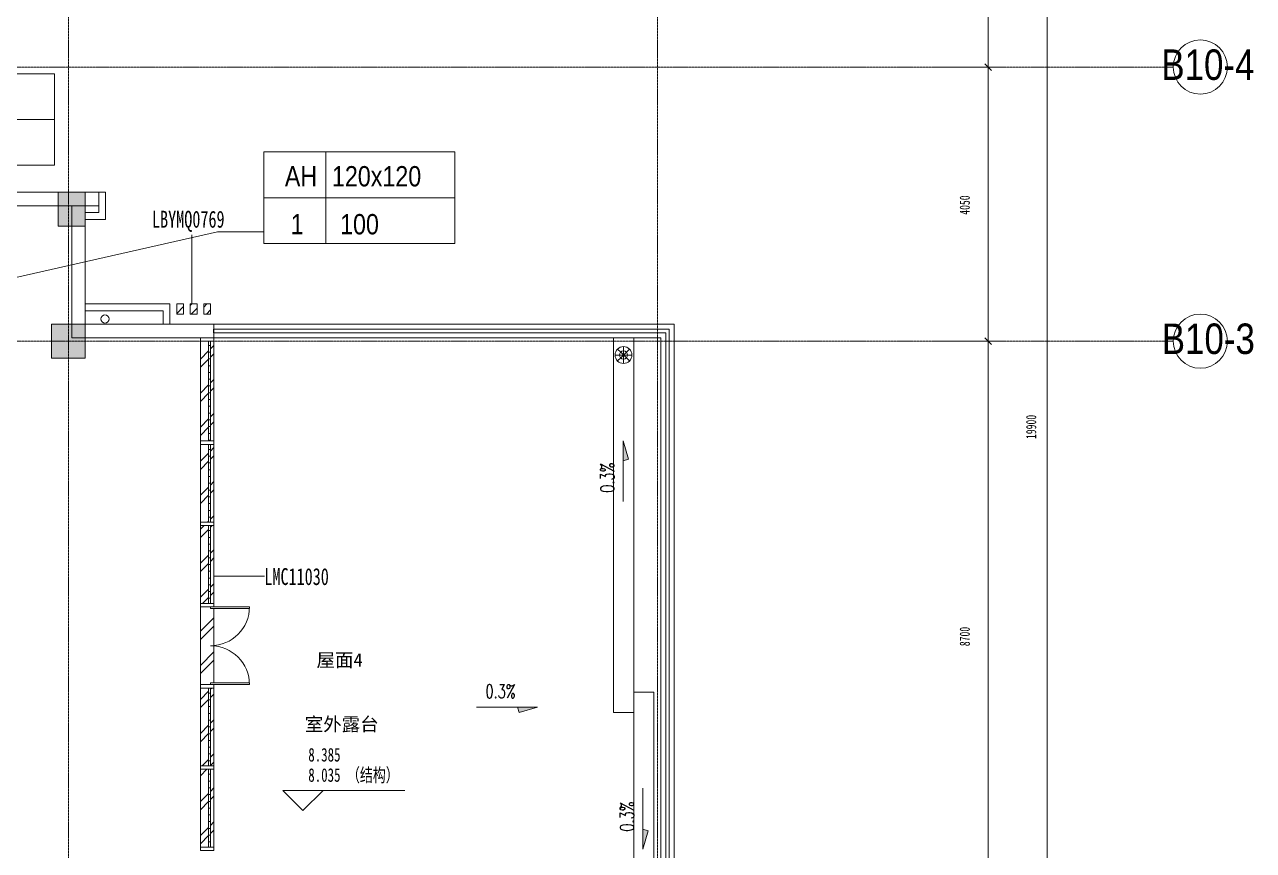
# Model space of a CAD drawing. Header units: millimetres. Extents: x 147619 to 200208, y -27981 to 8299.
# Drawn here: x 182053 to 200204, y -16225 to -4022 of the extents above; entities that cross this region are included whole.
import ezdxf

# ---------------------------------------------------------------- set-up
doc = ezdxf.new("R2010")
doc.units = ezdxf.units.MM
doc.linetypes.add('轴网线', pattern=[22.24, 12.7, -3.18, 3.18, -3.18])
for name, color, linetype, lineweight in [('0-1', 7, 'Continuous', 5), ('A-ANNO-DIMS-100', 7, 'Continuous', 5), ('M-HVAC-CDFF-IDEN', 7, 'Continuous', 5)]:
    doc.layers.add(name, color=color, linetype=linetype, lineweight=lineweight)
for name, color, linetype, lineweight, true_color in [('0-2', 7, 'Continuous', 5, 0x515151), ('A-ANNO-DIMS-1', 7, 'Continuous', 5, 0x5151ff), ('A-ANNO-NOTE-1', 7, 'Continuous', 5, 0x515151), ('A-ANNO-NOTE-2', 7, 'Continuous', 5, 0x5151ff), ('A-ANNO-NOTE-3', 7, 'Continuous', 5, 0x888888), ('A-DETL-2', 7, 'Continuous', 5, 0x515151), ('A-DETL-GENF-1', 7, 'Continuous', 5, 0xe1e1e1), ('A-DETL-MEDM-1', 7, 'Continuous', 5, 0x515151), ('A-DOOR-1', 7, 'Continuous', 5, 0x515151), ('A-FLOR-1', 7, 'Continuous', 5, 0x7f7f7f), ('A-FLOR-HRAL-1', 7, 'Continuous', 5, 0x515151), ('A-GLAZ-CURT-1', 7, 'Continuous', 5, 0x515151), ('A-GLAZ-CWMG-1', 7, 'Continuous', 5, 0x515151), ('A-GLAZ-CWMG-2', 7, 'Continuous', 5, 0x8b8b8b), ('A-WALL-1', 7, 'Continuous', 5, 0x515151), ('A-WALL-IDEN-1', 7, 'Continuous', 5, 0x5151ff), ('A-WALL-IDEN-2', 7, 'Continuous', 5, 0x515151), ('G-ANNO-DIMS-1', 7, 'Continuous', 5, 0x515151), ('G-ANNO-DIMS-2', 7, 'Continuous', 5, 0x5151ff), ('G-ANNO-TEXT-1', 7, 'Continuous', 5, 0x515151), ('M-HVAC-CDFF-IDEN-1', 3, 'Continuous', 5, 0x00ff00), ('Q-SPCQ-1', 7, 'Continuous', 5, 0x515151), ('S-GRID-1', 7, '轴网线', 5, 0x5151ff), ('S-GRID-IDEN-1', 7, 'Continuous', 5, 0x515151), ('S-GRID-IDEN-2', 7, 'Continuous', 5, 0x5151ff)]:
    doc.layers.add(name, color=color, linetype=linetype, lineweight=lineweight, true_color=true_color)
doc.styles.add('RomanD_1', font='romand__.ttf', dxfattribs={"width": 0.7, "height": 200})
doc.styles.add('TJ_FangSong_Narrow', font='', dxfattribs={"height": 450})
doc.styles.add('TJ_FangSong_Narrow_1', font='', dxfattribs={"height": 300})
doc.styles.add('仿宋_1', font='', dxfattribs={"width": 0.7, "height": 150})
doc.styles.add('仿宋_3', font='', dxfattribs={"width": 0.7, "height": 200})
doc.styles.add('仿宋_4', font='', dxfattribs={"width": 0.7, "height": 250})
doc.styles.add('黑体', font='', dxfattribs={"height": 200})
doc.styles.get('TJ_FangSong_Narrow').set_extended_font_data('TJ_FangSong_Narrow')
doc.styles.get('TJ_FangSong_Narrow_1').set_extended_font_data('TJ_FangSong_Narrow')
doc.styles.get('仿宋_1').set_extended_font_data('FangSong')
doc.styles.get('仿宋_3').set_extended_font_data('FangSong')
doc.styles.get('仿宋_4').set_extended_font_data('FangSong')
doc.styles.get('黑体').set_extended_font_data('SimHei')
doc.dimstyles.new('对角线_-_1_5mm_仿宋', dxfattribs={"dimscale": 304.8, "dimtxt": 193.128667, "dimasz": 0.328084, "dimexe": 0.82021, "dimexo": 0.0625, "dimgap": 0.065617, "dimtad": 1, "dimdec": 0, "dimdsep": 46, "dimtxsty": '仿宋_1', "dimblk1": 'OBLIQUE', "dimblk2": 'OBLIQUE', "dimsah": 1, "dimcen": 0.09, "dimdle": 0.656168, "dimazin": 0, "dimtfac": 1, "dimtdec": 4, "dimtix": 1, "dimtmove": 2, "dimatfit": 3, "dimfxl": 2.624672, "dimfxlon": 1, "dimtvp": 1, "dimtolj": 1, "dimtzin": 0, "dimarcsym": 2})
pattern_1 = [(45, (0, 0), (-251.4472, 251.4472), []), (45, (0, 381), (-251.4472, 251.4472), [])]

# ---------------------------------------------------------------- blocks, each defined once
blk = doc.blocks.new('矩形竖梃 - 100_100mm 木色铝方通-1971209-10-003 三层空调通风平面图')
at = {"layer": 'A-GLAZ-CWMG-1'}
h = blk.add_hatch(dxfattribs=at)
h.set_pattern_fill('FP_118', color=256, style=0, pattern_type=2)
h.set_pattern_definition([(315, (-184350.01, -8150.02), (70.71068, 70.71068), [])])
h.paths.add_polyline_path([(50, 150), (50, 0), (-50, 0), (-50, 150)], flags=0)
for p, q in [((-50, 150), (50, 150)), ((-50, 0), (-50, 150)), ((50, 0), (-50, 0)), ((50, 150), (50, 0))]:
    blk.add_line(p, q, dxfattribs=at)
blk = doc.blocks.new('矩形竖梃 - 100_100mm 木色铝方通-V116-10-003 三层空调通风平面图')
at = {"layer": 'A-GLAZ-CWMG-1'}
h = blk.add_hatch(dxfattribs=at)
h.set_pattern_fill('FP_119', color=256, style=0, pattern_type=2)
h.set_pattern_definition([(315, (-184550.01, -8150.02), (70.71068, 70.71068), [])])
h.paths.add_polyline_path([(50, 150), (50, 0), (-50, 0), (-50, 150)], flags=0)
for p, q in [((-50, 150), (50, 150)), ((-50, 0), (-50, 150)), ((50, 0), (-50, 0)), ((50, 150), (50, 0))]:
    blk.add_line(p, q, dxfattribs=at)
blk = doc.blocks.new('矩形竖梃 - 100_100mm 木色铝方通-V117-10-003 三层空调通风平面图')
at = {"layer": 'A-GLAZ-CWMG-1'}
h = blk.add_hatch(dxfattribs=at)
h.set_pattern_fill('FP_120', color=256, style=0, pattern_type=2)
h.set_pattern_definition([(315, (-184750.01, -8150.02), (70.71068, 70.71068), [])])
h.paths.add_polyline_path([(50, 150), (50, 0), (-50, 0), (-50, 150)], flags=0)
for p, q in [((-50, 150), (50, 150)), ((-50, 0), (-50, 150)), ((50, 0), (-50, 0)), ((50, 150), (50, 0))]:
    blk.add_line(p, q, dxfattribs=at)
blk = doc.blocks.new('系统嵌板 - TJ玻璃_30-2018007-10-003 三层空调通风平面图')
at = {"layer": 'A-GLAZ-CURT-1'}
h = blk.add_hatch(dxfattribs=at)
h.set_pattern_fill('FP_126', color=256, style=0, pattern_type=2)
h.set_pattern_definition([(90, (-9437.5, -184850.01), (-100, 6e-15), [])])
h.paths.add_polyline_path([(737, -50), (-737, -50), (-737, -80), (737, -80)], flags=0)
for p, q in [((737, -50), (-737, -50)), ((-737, -50), (-737, -80)), ((-737, -80), (737, -80)), ((737, -80), (737, -50))]:
    blk.add_line(p, q, dxfattribs=at)
blk = doc.blocks.new('系统嵌板 - TJ玻璃_30-V129-10-003 三层空调通风平面图')
at = {"layer": 'A-GLAZ-CURT-1'}
h = blk.add_hatch(dxfattribs=at)
h.set_pattern_fill('FP_127', color=256, style=0, pattern_type=2)
h.set_pattern_definition([(90, (-10800, -184850.01), (-100, 6e-15), [])])
h.paths.add_polyline_path([(575, -50), (-575, -50), (-575, -80), (575, -80)], flags=0)
for p, q in [((575, -50), (-575, -50)), ((-575, -50), (-575, -80)), ((-575, -80), (575, -80)), ((575, -80), (575, -50))]:
    blk.add_line(p, q, dxfattribs=at)
blk = doc.blocks.new('系统嵌板 - TJ玻璃_30-V130-10-003 三层空调通风平面图')
at = {"layer": 'A-GLAZ-CURT-1'}
h = blk.add_hatch(dxfattribs=at)
h.set_pattern_fill('FP_128', color=256, style=0, pattern_type=2)
h.set_pattern_definition([(90, (-12000, -184850.01), (-100, 6e-15), [])])
h.paths.add_polyline_path([(575, -50), (-575, -50), (-575, -80), (575, -80)], flags=0)
for p, q in [((575, -50), (-575, -50)), ((-575, -50), (-575, -80)), ((-575, -80), (575, -80)), ((575, -80), (575, -50))]:
    blk.add_line(p, q, dxfattribs=at)
blk = doc.blocks.new('门嵌板_平开有框双扇 - 无横档-2126481-10-003 三层空调通风平面图')
at = {"layer": 'A-DOOR-1'}
for p, q in [((-550, 525), (-575, 525)), ((-575, 525), (-575, -50)), ((-550, -50), (-550, 525)), ((550, -50), (550, 525)), ((550, 525), (575, 525)), ((575, 525), (575, -50)), ((-575, -50), (-550, -50)), ((575, -50), (550, -50))]:
    blk.add_line(p, q, dxfattribs=at)
for centre, start, end in [((-575, -50), 0, 89.9995), ((575, -50), 90.0005, 180)]:
    blk.add_arc(centre, 575, start, end, dxfattribs=at)
blk = doc.blocks.new('系统嵌板 - TJ玻璃_30-V131-10-003 三层空调通风平面图')
at = {"layer": 'A-GLAZ-CURT-1'}
h = blk.add_hatch(dxfattribs=at)
h.set_pattern_fill('FP_129', color=256, style=0, pattern_type=2)
h.set_pattern_definition([(90, (-14400, -184850.01), (-100, 6e-15), [])])
h.paths.add_polyline_path([(575, -50), (-575, -50), (-575, -80), (575, -80)], flags=0)
for p, q in [((575, -50), (-575, -50)), ((-575, -50), (-575, -80)), ((-575, -80), (575, -80)), ((575, -80), (575, -50))]:
    blk.add_line(p, q, dxfattribs=at)
blk = doc.blocks.new('系统嵌板 - TJ玻璃_30-V132-10-003 三层空调通风平面图')
at = {"layer": 'A-GLAZ-CURT-1'}
h = blk.add_hatch(dxfattribs=at)
h.set_pattern_fill('FP_130', color=256, style=0, pattern_type=2)
h.set_pattern_definition([(90, (-15600, -184850.01), (-100, 6e-15), [])])
h.paths.add_polyline_path([(575, -50), (-575, -50), (-575, -80), (575, -80)], flags=0)
for p, q in [((575, -50), (-575, -50)), ((-575, -50), (-575, -80)), ((-575, -80), (575, -80)), ((575, -80), (575, -50))]:
    blk.add_line(p, q, dxfattribs=at)
blk = doc.blocks.new('矩形竖梃 - 50_200mm 长方形-2018004-10-003 三层空调通风平面图')
at = {"layer": 'A-GLAZ-CWMG-2'}
h = blk.add_hatch(dxfattribs=at)
h.set_pattern_fill('FP_125', color=256, style=0, pattern_type=2)
h.set_pattern_definition(pattern_1)
h.paths.add_polyline_path([(184770, -10175), (184770, -8700), (184650, -8700), (184650, -10175)], flags=0)
h.paths.add_polyline_path([(184850, -10175), (184850, -8700), (184800, -8700), (184800, -10175)], flags=0)
at = {"layer": 'A-GLAZ-CWMG-1'}
for p, q in [((184650, -10175), (184650, -8700)), ((184850, -10175), (184850, -8700))]:
    blk.add_line(p, q, dxfattribs=at)
blk = doc.blocks.new('矩形竖梃 - 50_200mm 长方形-V134-10-003 三层空调通风平面图')
at = {"layer": 'A-GLAZ-CWMG-2'}
h = blk.add_hatch(dxfattribs=at)
h.set_pattern_fill('FP_125', color=256, style=0, pattern_type=2)
h.set_pattern_definition(pattern_1)
h.paths.add_polyline_path([(184770, -11375), (184770, -10225), (184650, -10225), (184650, -11375)], flags=0)
h.paths.add_polyline_path([(184850, -11375), (184850, -10225), (184800, -10225), (184800, -11375)], flags=0)
at = {"layer": 'A-GLAZ-CWMG-1'}
for p, q in [((184650, -11375), (184650, -10225)), ((184850, -11375), (184850, -10225))]:
    blk.add_line(p, q, dxfattribs=at)
blk = doc.blocks.new('矩形竖梃 - 50_200mm 长方形-V135-10-003 三层空调通风平面图')
at = {"layer": 'A-GLAZ-CWMG-2'}
h = blk.add_hatch(dxfattribs=at)
h.set_pattern_fill('FP_125', color=256, style=0, pattern_type=2)
h.set_pattern_definition(pattern_1)
h.paths.add_polyline_path([(184650, -12575), (184770, -12575), (184770, -11425), (184650, -11425)], flags=0)
h.paths.add_polyline_path([(184850, -12575), (184850, -11425), (184800, -11425), (184800, -12575)], flags=0)
at = {"layer": 'A-GLAZ-CWMG-1'}
for p, q in [((184650, -12575), (184650, -11425)), ((184850, -12575), (184850, -11425))]:
    blk.add_line(p, q, dxfattribs=at)
blk = doc.blocks.new('矩形竖梃 - 50_200mm 长方形-V136-10-003 三层空调通风平面图')
at = {"layer": 'A-GLAZ-CWMG-2'}
h = blk.add_hatch(dxfattribs=at)
h.set_pattern_fill('FP_125', color=256, style=0, pattern_type=2)
h.set_pattern_definition(pattern_1)
h.paths.add_polyline_path([(184800, -13775), (184800, -13750), (184850, -13750), (184850, -12650), (184800, -12650), (184800, -12625), (184650, -12625), (184650, -13775)], flags=0)
at = {"layer": 'A-GLAZ-CWMG-1'}
for p, q in [((184650, -13775), (184650, -12625)), ((184850, -13750), (184850, -12650))]:
    blk.add_line(p, q, dxfattribs=at)
blk = doc.blocks.new('矩形竖梃 - 50_200mm 长方形-V137-10-003 三层空调通风平面图')
at = {"layer": 'A-GLAZ-CWMG-2'}
h = blk.add_hatch(dxfattribs=at)
h.set_pattern_fill('FP_133', color=256, style=0, pattern_type=2)
h.set_pattern_definition(pattern_1)
h.paths.add_polyline_path([(184770, -14975), (184770, -13825), (184650, -13825), (184650, -14975)], flags=0)
h.paths.add_polyline_path([(184850, -14975), (184850, -13825), (184800, -13825), (184800, -14975)], flags=0)
at = {"layer": 'A-GLAZ-CWMG-1'}
for p, q in [((184650, -14975), (184650, -13825)), ((184850, -14975), (184850, -13825))]:
    blk.add_line(p, q, dxfattribs=at)
blk = doc.blocks.new('矩形竖梃 - 50_200mm 长方形-V138-10-003 三层空调通风平面图')
at = {"layer": 'A-GLAZ-CWMG-2'}
h = blk.add_hatch(dxfattribs=at)
h.set_pattern_fill('FP_125', color=256, style=0, pattern_type=2)
h.set_pattern_definition(pattern_1)
h.paths.add_polyline_path([(184650, -16175), (184770, -16175), (184770, -15025), (184650, -15025)], flags=0)
h.paths.add_polyline_path([(184850, -16175), (184850, -15025), (184800, -15025), (184800, -16175)], flags=0)
at = {"layer": 'A-GLAZ-CWMG-1'}
for p, q in [((184650, -16175), (184650, -15025)), ((184850, -16175), (184850, -15025))]:
    blk.add_line(p, q, dxfattribs=at)
blk = doc.blocks.new('矩形竖梃 - 50_200mm 长方形-1366952-10-003 三层空调通风平面图')
at = {"layer": 'A-GLAZ-CWMG-1'}
for p, q in [((0, 200), (-50, 200)), ((-50, 200), (-50, 0)), ((0, 0), (0, 200)), ((-50, 0), (0, 0))]:
    blk.add_line(p, q, dxfattribs=at)
blk = doc.blocks.new('栏杆扶手 - 50 x 12mm-1637074-10-003 三层空调通风平面图')
at = {"layer": 'A-FLOR-HRAL-1'}
for p, q in [((-25, 2), (-25, 6)), ((-25, 6), (25, 6)), ((25, 6), (25, 2))]:
    blk.add_line(p, q, dxfattribs=at)
blk = doc.blocks.new('栏杆扶手 - 50 x 12mm-V140-10-003 三层空调通风平面图')
at = {"layer": 'A-FLOR-HRAL-1'}
for p, q in [((-25, -6), (-25, -2)), ((-25, -6), (25, -6)), ((25, -2), (25, -6))]:
    blk.add_line(p, q, dxfattribs=at)
blk = doc.blocks.new('栏杆扶手 - 栏杆扶手-1310763-10-003 三层空调通风平面图')
for name, p, rotation in [('栏杆扶手 - 50 x 12mm-1637074-10-003 三层空调通风平面图', (184852, -8550), 90), ('栏杆扶手 - 50 x 12mm-V140-10-003 三层空调通风平面图', (184852, -19900), 269.9999999999998)]:
    blk.add_blockref(name, p, dxfattribs=dict(rotation=rotation))
blk = doc.blocks.new('顶部扶栏类型 - 顶部扶栏_内部_-1311130-10-003 三层空调通风平面图')
at = {"layer": 'A-FLOR-HRAL-1'}
for p, q in [((184850, -8575), (184850, -8525)), ((184850, -8525), (191575, -8525)), ((191575, -8525), (191575, -19925)), ((191525, -8575), (184850, -8575)), ((191525, -19875), (191525, -8575)), ((184850, -19925), (184850, -19875)), ((184850, -19875), (191525, -19875)), ((191575, -19925), (184850, -19925))]:
    blk.add_line(p, q, dxfattribs=at)
blk = doc.blocks.new('顶部扶栏类型 - 顶部扶栏_内部_-V142-10-003 三层空调通风平面图')
at = {"layer": 'A-FLOR-HRAL-1'}
for p, q in [((184850, -8525), (184850, -8575)), ((184850, -8525), (191575, -8525)), ((191575, -8525), (191575, -19925)), ((184850, -8575), (191525, -8575)), ((191525, -8575), (191525, -19875)), ((184850, -19925), (184850, -19875)), ((191525, -19875), (184850, -19875)), ((191575, -19925), (184850, -19925))]:
    blk.add_line(p, q, dxfattribs=at)
blk = doc.blocks.new('雨水斗 2d - 地漏 R100-669040-10-003 三层空调通风平面图')
at = {"layer": 'Q-SPCQ-1'}
for p, q in [((-125, 0), (-60, 0)), ((-42, 42), (-88, 88)), ((125, 0), (-60, 0)), ((88, 88), (-42, -42)), ((-42, 42), (88, -88)), ((0, 60), (0, 125)), ((0, 60), (0, -125)), ((-88, -88), (-42, -42))]:
    blk.add_line(p, q, dxfattribs=at)
for radius in [125, 60]:
    blk.add_circle((0, 0), radius, dxfattribs=at)
blk = doc.blocks.new('矩形竖梃 - 50_200mm 长方形-V188-10-003 三层空调通风平面图')
at = {"layer": 'A-GLAZ-CWMG-1'}
for p, q in [((-25, 200), (25, 200)), ((-25, 0), (-25, 200)), ((25, 200), (25, 0)), ((25, 0), (-25, 0))]:
    blk.add_line(p, q, dxfattribs=at)
blk = doc.blocks.new('矩形竖梃 - 50_200mm 长方形-1366905-10-003 三层空调通风平面图')
at = {"layer": 'A-GLAZ-CWMG-1'}
for p, q in [((-25, 200), (25, 200)), ((-25, 0), (-25, 200)), ((25, 200), (25, 50)), ((25, 0), (-25, 0))]:
    blk.add_line(p, q, dxfattribs=at)
blk = doc.blocks.new('矩形竖梃 - 50_200mm 长方形-V145-10-003 三层空调通风平面图')
at = {"layer": 'A-GLAZ-CWMG-1'}
for p, q in [((-25, 200), (25, 200)), ((-25, 50), (-25, 200)), ((25, 200), (25, 0)), ((25, 0), (-25, 0))]:
    blk.add_line(p, q, dxfattribs=at)
blk = doc.blocks.new('雨水管 2d - 地漏 R50-1793327-10-003 三层空调通风平面图')
at = {"layer": 'Q-SPCQ-1'}
blk.add_circle((0, 0), 60, dxfattribs=at)
blk = doc.blocks.new('DIMBLOCK2-10-003 三层空调通风平面图')
at = {"layer": 'A-ANNO-DIMS-100', "color": 173, "true_color": 0x5151ff, "transparency": 16777216}
for p, q in [((195486, -8700), (196536, -8700)), ((196286, -8700), (195486, -8700)), ((196286, -8700), (196236, -8650)), ((196286, -17400), (196286, -8700)), ((196286, -8700), (196336, -8750)), ((195486, -17400), (196536, -17400)), ((196286, -17400), (195486, -17400)), ((196286, -17400), (196236, -17350)), ((196286, -17400), (196336, -17450))]:
    blk.add_line(p, q, dxfattribs=at)
at = {"layer": 'A-ANNO-DIMS-100', "color": 0, "transparency": 16777216, "insert": (195865, -13207), "char_height": 150, "width": 377.27, "attachment_point": 1, "rotation": 90, "line_spacing_factor": 0.898273, "style": '仿宋_1'}
blk.add_mtext('8700', dxfattribs=at)
blk = doc.blocks.new('_Oblique')
at = {"color": 0, "linetype": 'ByBlock', "lineweight": -2}
blk.add_line((-0.5, -0.5), (0.5, 0.5), dxfattribs=at)
blk = doc.blocks.new('DIMBLOCK3-10-003 三层空调通风平面图')
at = {"layer": 'A-ANNO-DIMS-100', "color": 173, "true_color": 0x5151ff, "transparency": 16777216}
for p, q in [((195486, -4650), (196536, -4650)), ((196286, -4650), (195486, -4650)), ((196286, -4650), (196236, -4600)), ((196286, -8700), (196286, -4650)), ((196286, -4650), (196336, -4700)), ((195486, -8700), (196536, -8700)), ((196286, -8700), (195486, -8700)), ((196286, -8700), (196236, -8650)), ((196286, -8700), (196336, -8750))]:
    blk.add_line(p, q, dxfattribs=at)
at = {"layer": 'A-ANNO-DIMS-100', "color": 0, "transparency": 16777216, "insert": (195865, -6832), "char_height": 150, "width": 377.27, "attachment_point": 1, "rotation": 90, "line_spacing_factor": 0.898273, "style": '仿宋_1'}
blk.add_mtext('4050', dxfattribs=at)
blk = doc.blocks.new('DIMBLOCK4-10-003 三层空调通风平面图')
at = {"layer": 'A-ANNO-DIMS-100', "color": 173, "true_color": 0x5151ff, "transparency": 16777216}
for p, q in [((196286, -4650), (196286, 200)), ((196286, 0), (196236, 50)), ((195486, 0), (196536, 0)), ((196286, 0), (195486, 0)), ((196286, 0), (196336, -50)), ((195486, -4650), (196536, -4650)), ((196286, -4650), (195486, -4650)), ((196286, -4650), (196236, -4600)), ((196286, -4650), (196336, -4700))]:
    blk.add_line(p, q, dxfattribs=at)
at = {"layer": 'A-ANNO-DIMS-100', "color": 0, "transparency": 16777216, "insert": (195865, -2482), "char_height": 150, "width": 377.27, "attachment_point": 1, "rotation": 90, "line_spacing_factor": 0.898273, "style": '仿宋_1'}
blk.add_mtext('4650', dxfattribs=at)
blk = doc.blocks.new('DIMBLOCK9-10-003 三层空调通风平面图')
at = {"layer": 'A-ANNO-DIMS-100', "color": 173, "true_color": 0x5151ff, "transparency": 16777216}
for p, q in [((197159, -20100), (197159, 200)), ((197159, 0), (197109, 50)), ((194300, 0), (197409, 0)), ((197159, 0), (194300, 0)), ((197159, 0), (197209, -50)), ((194300, -19900), (197409, -19900)), ((197159, -19900), (194300, -19900)), ((197159, -19900), (197109, -19850)), ((197159, -19900), (197209, -19950))]:
    blk.add_line(p, q, dxfattribs=at)
at = {"layer": 'A-ANNO-DIMS-100', "color": 0, "transparency": 16777216, "insert": (196846, -10146), "char_height": 150, "width": 471.59, "attachment_point": 1, "rotation": 90, "line_spacing_factor": 0.898273, "style": '仿宋_1'}
blk.add_mtext('19900', dxfattribs=at)
blk = doc.blocks.new('轴网 - R4_0-512320-10-003 三层空调通风平面图')
at = {"layer": 'S-GRID-IDEN-2'}
blk.add_circle((0, 0), 4, dxfattribs=at)
blk = doc.blocks.new('高程点 - 相对高程点-103621-10-003 三层空调通风平面图')
at = {"layer": 'G-ANNO-DIMS-2'}
for p, q in [((15.06, 2.99), (-2.99, 2.99)), ((0, 0), (-2.99, 2.99)), ((0, 0), (2.99, 2.99))]:
    blk.add_line(p, q, dxfattribs=at)
blk = doc.blocks.new('TJ符号_排水箭头_小 - 排水箭头 小-2094220-10-003 三层空调通风平面图')
at = {"layer": 'A-ANNO-NOTE-3'}
blk.add_hatch(color=256, dxfattribs=at).paths.add_polyline_path([(2.73, 0.78), (2.95, 0), (0, 0)], flags=0)
at = {"layer": 'A-ANNO-NOTE-2'}
for p, q in [((0, 0), (2.73, 0.78)), ((2.73, 0.78), (2.95, 0)), ((0, 0), (9, 0))]:
    blk.add_line(p, q, dxfattribs=at)
blk = doc.blocks.new('TJ符号_排水箭头_小 - 排水箭头 小-2094122-10-003 三层空调通风平面图')
at = {"layer": 'A-ANNO-NOTE-3'}
blk.add_hatch(color=256, dxfattribs=at).paths.add_polyline_path([(2.73, -0.78), (0, 0), (2.95, 0)], flags=0)
at = {"layer": 'A-ANNO-NOTE-2'}
for p, q in [((0, 0), (2.73, -0.78)), ((0, 0), (9, 0)), ((2.73, -0.78), (2.95, 0))]:
    blk.add_line(p, q, dxfattribs=at)
blk = doc.blocks.new('TJ_风口标注-样式二3mm_风量是文字_ - 标准-2906964-10-003 三层空调通风平面图')
at = {"layer": 'M-HVAC-CDFF-IDEN'}
for p, q in [((-5.4, -9.21), (-5.4, 4.29)), ((-5.4, 4.29), (22.78, 4.29)), ((22.78, 4.29), (22.78, -9.21)), ((22.78, -9.21), (-5.4, -9.21))]:
    blk.add_line(p, q, dxfattribs=at)
at = {"layer": 'M-HVAC-CDFF-IDEN-1'}
for p, q in [((3.73, -9.21), (3.73, 4.29)), ((-5.4, -2.46), (22.78, -2.46))]:
    blk.add_line(p, q, dxfattribs=at)
blk = doc.blocks.new('TJ_风口标注-样式二3mm - 标准-2636378-10-003 三层空调通风平面图')
at = {"layer": 'M-HVAC-CDFF-IDEN'}
for p, q in [((-5.4, -9.21), (-5.4, 4.29)), ((-5.4, 4.29), (22.78, 4.29)), ((22.78, 4.29), (22.78, -9.21)), ((22.78, -9.21), (-5.4, -9.21))]:
    blk.add_line(p, q, dxfattribs=at)
at = {"layer": 'M-HVAC-CDFF-IDEN-1'}
for p, q in [((3.73, -9.21), (3.73, 4.29)), ((-5.4, -2.46), (22.78, -2.46))]:
    blk.add_line(p, q, dxfattribs=at)
blk = doc.blocks.new('YXQH_AR_B9-20_rvt-1-10-003 三层空调通风平面图')
at = {"layer": 'A-DETL-GENF-1'}
h = blk.add_hatch(color=256, dxfattribs=at)
h.paths.add_polyline_path([(182450, -17650), (182950, -17650), (182950, -17150), (182450, -17150)], flags=0)
h.paths.add_polyline_path([(165465.9, -17650), (165600, -17650), (165600, -17050), (165000, -17050), (165000, -17650), (165200, -17650)], flags=0)
h.paths.add_polyline_path([(159500, -17650), (159500, -17200), (159050, -17200), (159050, -17525), (159056, -17525), (159056, -17575), (159050, -17575), (159050, -17650), (159250, -17650)], flags=0)
h.paths.add_polyline_path([(174300, -17650), (174300, -17050), (173700, -17050), (173700, -17650), (174078.7, -17650)], flags=0)
h.paths.add_polyline_path([(170970.6, -9250), (171250, -9250), (171250, -8750), (170750, -8750), (170750, -9250), (170900, -9250)], flags=0)
h.paths.add_polyline_path([(176800, -9050), (176800, -8500), (176300, -8500), (176300, -9050), (176600, -9050)], flags=0)
h.paths.add_polyline_path([(165000, -9000), (165500, -9000), (165500, -8500), (165000, -8500)], flags=0)
h.paths.add_polyline_path([(182691.5, -8950), (182950, -8950), (182950, -8450), (182450, -8450), (182450, -8950)], flags=0)
h.paths.add_polyline_path([(156425, -8950), (156425, -8946), (156475, -8946), (156475, -8950), (156850, -8950), (156850, -8450), (156350, -8450), (156350, -8950)], flags=0)
h.paths.add_polyline_path([(182791.4, -7000), (182950, -7000), (182950, -6500), (182550, -6500.7), (182550, -7000), (182750, -7000)], flags=0)
h.paths.add_polyline_path([(168050, -1530), (168250, -1530), (168250, -1130), (168050, -1130), (168050, -1450)], flags=0)
h.paths.add_polyline_path([(170900, -1530), (171100, -1530), (171100, -1130), (170900, -1130)], flags=0)
h.paths.add_polyline_path([(173750, -1530), (173950, -1530), (173950, -1130), (173750, -1130), (173750, -1450)], flags=0)
h.paths.add_polyline_path([(176400, -350), (176800, -350), (176800, 250), (176200, 250), (176200, -350), (176231.9, -350)], flags=0)
h.paths.add_polyline_path([(165400, -250), (165500, -250), (165500, 250), (165000, 250), (165000, -250), (165240, -250)], flags=0)
h.paths.add_polyline_path([(156408.8, -250), (156850, -250), (156850, 250), (156350, 250), (156350, -250)], flags=0)
h.paths.add_polyline_path([(171093.6, -150), (171100, -150), (171100, 250), (170900, 250), (170900, -150)], flags=0)
h.paths.add_polyline_path([(173750, -150), (173950, -150), (173950, 250), (173750, 250), (173750, 50)], flags=0)
h.paths.add_polyline_path([(168226.5, -150), (168250, -150), (168250, 250), (168050, 250), (168050, -150), (168223.3, -150)], flags=0)
at = {"layer": 'A-DETL-2'}
for p, q in [((190750, -8650), (190750, -14185)), ((191050, -8650), (191050, -14185)), ((191050, -13885), (191350, -13885)), ((191350, -13885), (191350, -19775)), ((190750, -14185), (191050, -14185)), ((191050, -14185), (191050, -19775))]:
    blk.add_line(p, q, dxfattribs=at)
at = {"layer": 'A-DETL-MEDM-1'}
for p, q in [((182950, -6500), (182550, -6500)), ((182550, -6500), (182550, -6700)), ((182950, -6800), (182950, -6500)), ((182550, -6700), (182550, -7000)), ((182950, -6900), (182950, -6800)), ((182550, -7000), (182750, -7000)), ((182750, -7000), (182950, -7000)), ((182950, -7000), (182950, -6900)), ((182750, -8450), (182450, -8450)), ((182450, -8450), (182450, -8950)), ((182950, -8450), (182750, -8450)), ((182950, -8650), (182950, -8450)), ((182950, -8950), (182950, -8650)), ((182450, -8950), (182950, -8950))]:
    blk.add_line(p, q, dxfattribs=at)
at = {"layer": 'A-FLOR-1'}
for p, q in [((182750, -6699.9), (178200, -6699.9)), ((182750, -8650), (182750, -6700)), ((184200, -8650), (182750, -8650)), ((184650, -8650), (184200, -8650)), ((191450, -8650), (184850, -8650)), ((184850, -8650), (184850, -10599.4)), ((191450, -19800), (191450, -8650))]:
    blk.add_line(p, q, dxfattribs=at)
at = {"layer": 'A-WALL-1'}
for p, q in [((183150, -6500), (178200, -6500)), ((183150, -6500), (178200, -6500)), ((183250, -6500), (183150, -6500)), ((183150, -6500), (183250, -6500)), ((183150, -6700), (183150, -6500)), ((183250, -6800), (183250, -6500)), ((183250, -6800), (183250, -6500)), ((178200, -6700), (182750, -6700)), ((178200, -6700), (182750, -6700)), ((182750, -6700), (182750, -8650)), ((182950, -6700), (182750, -6700)), ((182750, -6700), (182750, -8650)), ((182950, -6800), (182950, -6700)), ((182950, -6700), (183150, -6700)), ((182950, -6700), (183150, -6700)), ((183150, -6700), (183150, -6800)), ((183150, -6700), (183150, -6800)), ((183150, -6800), (182950, -6800)), ((182950, -6800), (182950, -6900)), ((183150, -6800), (182950, -6800)), ((183250, -6900), (183250, -6800)), ((183250, -6800), (183250, -6900)), ((182950, -8150), (182950, -6900)), ((182950, -6900), (183250, -6900)), ((182950, -6900), (183250, -6900)), ((184100, -8150), (182950, -8150)), ((182950, -8150), (182950, -8250)), ((184100, -8150), (182950, -8150)), ((184200, -8150), (184100, -8150)), ((184100, -8150), (184200, -8150)), ((184200, -8450), (184200, -8150)), ((184200, -8450), (184200, -8150)), ((182950, -8450), (182950, -8250)), ((182950, -8250), (184100, -8250)), ((182950, -8250), (184100, -8250)), ((184100, -8250), (184100, -8450)), ((184100, -8450), (182950, -8450)), ((184100, -8450), (184200, -8450)), ((184850, -8450), (184200, -8450)), ((184850, -8650), (184850, -8450)), ((184850, -8450), (191450, -8450)), ((191450, -8450), (184850, -8450)), ((184850, -8450), (184850, -8525)), ((191450, -8450), (191650, -8450)), ((191650, -8450), (191450, -8450)), ((191650, -8450), (191650, -20000)), ((191650, -20000), (191650, -8450)), ((182750, -8650), (182950, -8650)), ((182950, -8650), (182750, -8650)), ((182950, -8650), (184850, -8650)), ((182950, -8650), (184650, -8650)), ((184650, -8650), (184850, -8650)), ((184850, -8575), (184850, -8650)), ((184850, -8650), (191450, -8650)), ((191450, -8650), (184850, -8650)), ((191450, -8650), (191450, -19800)), ((191450, -19800), (191450, -8650))]:
    blk.add_line(p, q, dxfattribs=at)
at = {"layer": 'A-WALL-IDEN-1'}
for p, q in [((184521.6, -8150), (184521.6, -7128.7)), ((184850, -12171.1), (185594.9, -12171.1))]:
    blk.add_line(p, q, dxfattribs=at)
at = {"layer": 'S-GRID-1'}
for p, q in [((182700, 7499.5), (182700, -27181.2)), ((191400, 7499.5), (191400, -27181.2)), ((199020.5, -4650), (148552.6, -4650)), ((199020.5, -8700), (148552.6, -8700))]:
    blk.add_line(p, q, dxfattribs=at)
at = {"layer": '0-2'}
for name, p, xscale, yscale, zscale, rotation in [('轴网 - R4_0-512320-10-003 三层空调通风平面图', (199420.5, -4650), 99.99999999999993, 99.99999999999993, 99.99999999999993, 89.99999999999984), ('轴网 - R4_0-512320-10-003 三层空调通风平面图', (199420.5, -8700), 99.99999999999993, 99.99999999999993, 99.99999999999993, 89.99999999999984), ('TJ符号_排水箭头_小 - 排水箭头 小-2094220-10-003 三层空调通风平面图', (190895.8, -10171), 100, 100, 100, 270), ('TJ符号_排水箭头_小 - 排水箭头 小-2094220-10-003 三层空调通风平面图', (189630.8, -14108.4), 100, 100, 100, 180), ('TJ符号_排水箭头_小 - 排水箭头 小-2094122-10-003 三层空调通风平面图', (191186.9, -16206.7), 100, 100, 100, 89.99999999999967)]:
    blk.add_blockref(name, p, dxfattribs=dict(at, xscale=xscale, yscale=yscale, zscale=zscale, rotation=rotation))
at = {"layer": '0-2', "extrusion": (0, 0, -1)}
for name, p, rotation in [('矩形竖梃 - 100_100mm 木色铝方通-1971209-10-003 三层空调通风平面图', (-184350, -8150), 180), ('矩形竖梃 - 100_100mm 木色铝方通-V116-10-003 三层空调通风平面图', (-184550, -8150), 180), ('矩形竖梃 - 100_100mm 木色铝方通-V117-10-003 三层空调通风平面图', (-184750, -8150), 180), ('矩形竖梃 - 50_200mm 长方形-V188-10-003 三层空调通风平面图', (-184850, -10200), 270.0000000000002), ('矩形竖梃 - 50_200mm 长方形-V188-10-003 三层空调通风平面图', (-184850, -11400), 270.0000000000002), ('矩形竖梃 - 50_200mm 长方形-1366905-10-003 三层空调通风平面图', (-184850, -12600), 270.0000000000002), ('矩形竖梃 - 50_200mm 长方形-V145-10-003 三层空调通风平面图', (-184850, -13800), 270.0000000000002), ('矩形竖梃 - 50_200mm 长方形-V188-10-003 三层空调通风平面图', (-184850, -15000), 270.0000000000002), ('矩形竖梃 - 50_200mm 长方形-V188-10-003 三层空调通风平面图', (-184850, -16200), 270.0000000000002)]:
    blk.add_blockref(name, p, dxfattribs=dict(at, rotation=rotation))
at = {"layer": '0-2'}
for name, p, rotation in [('雨水管 2d - 地漏 R50-1793327-10-003 三层空调通风平面图', (183240.1, -8372.3), 89.9999999999999), ('矩形竖梃 - 50_200mm 长方形-1366952-10-003 三层空调通风平面图', (184850, -8650), 89.99999999999984), ('系统嵌板 - TJ玻璃_30-2018007-10-003 三层空调通风平面图', (184850, -9437.5), 269.9999999999998), ('系统嵌板 - TJ玻璃_30-V129-10-003 三层空调通风平面图', (184850, -10800), 269.9999999999998), ('系统嵌板 - TJ玻璃_30-V130-10-003 三层空调通风平面图', (184850, -12000), 269.9999999999998), ('门嵌板_平开有框双扇 - 无横档-2126481-10-003 三层空调通风平面图', (184850, -13200), 269.9999999999998), ('系统嵌板 - TJ玻璃_30-V131-10-003 三层空调通风平面图', (184850, -14400), 269.9999999999998), ('系统嵌板 - TJ玻璃_30-V132-10-003 三层空调通风平面图', (184850, -15600), 269.9999999999998)]:
    blk.add_blockref(name, p, dxfattribs=dict(at, rotation=rotation))
for name, p in [('栏杆扶手 - 栏杆扶手-1310763-10-003 三层空调通风平面图', (0, 0)), ('顶部扶栏类型 - 顶部扶栏_内部_-1311130-10-003 三层空调通风平面图', (0, 0)), ('顶部扶栏类型 - 顶部扶栏_内部_-V142-10-003 三层空调通风平面图', (0, 0)), ('矩形竖梃 - 50_200mm 长方形-2018004-10-003 三层空调通风平面图', (0, 0)), ('雨水斗 2d - 地漏 R100-669040-10-003 三层空调通风平面图', (190900, -8905)), ('矩形竖梃 - 50_200mm 长方形-V134-10-003 三层空调通风平面图', (0, 0)), ('矩形竖梃 - 50_200mm 长方形-V135-10-003 三层空调通风平面图', (0, 0)), ('矩形竖梃 - 50_200mm 长方形-V136-10-003 三层空调通风平面图', (0, 0)), ('矩形竖梃 - 50_200mm 长方形-V137-10-003 三层空调通风平面图', (0, 0)), ('矩形竖梃 - 50_200mm 长方形-V138-10-003 三层空调通风平面图', (0, 0))]:
    blk.add_blockref(name, p, dxfattribs=at)
at = {"layer": '0-2', "xscale": 99.99999999999993, "yscale": 99.99999999999993, "zscale": 99.99999999999993}
blk.add_blockref('高程点 - 相对高程点-103621-10-003 三层空调通风平面图', (186164.7, -15636.3), dxfattribs=at)
at = {"layer": 'A-ANNO-NOTE-1', "char_height": 200, "width": 611.688, "attachment_point": 1, "rotation": 90, "style": 'RomanD_1'}
for insert in [(190560.1, -10940.6), (190851.2, -15946.7)]:
    blk.add_mtext('0.3%', dxfattribs=dict(at, insert=insert))
at = {"layer": 'A-ANNO-NOTE-1', "insert": (188861.3, -13772.7), "char_height": 200, "width": 611.688, "attachment_point": 1, "style": 'RomanD_1'}
blk.add_mtext('0.3%', dxfattribs=at)
at = {"layer": 'A-WALL-IDEN-2', "char_height": 250, "attachment_point": 1, "style": '仿宋_4'}
for s, insert, width in [('LBYMQ0769', (183935.7, -6773.1), 1414.177), ('LMC11030', (185594.9, -12053.5), 1257.046)]:
    blk.add_mtext(s, dxfattribs=dict(at, insert=insert, width=width))
at = {"layer": 'G-ANNO-DIMS-1', "insert": (186243.7, -14711.1), "char_height": 200, "width": 1730.384, "attachment_point": 1, "line_spacing_factor": 0.898273, "style": '仿宋_3'}
blk.add_mtext('8.385\\P8.035 （结构）', dxfattribs=at)
at = {"layer": 'G-ANNO-TEXT-1', "char_height": 200, "attachment_point": 1, "style": '黑体'}
for s, insert, width in [('屋面4', (186365.8, -13311.2), 921.941), ('室外露台', (186192, -14259.7), 1475.105)]:
    blk.add_mtext(s, dxfattribs=dict(at, insert=insert, width=width))
at = {"layer": 'S-GRID-IDEN-1', "char_height": 450, "attachment_point": 1, "style": 'TJ_FangSong_Narrow'}
for s, insert, width in [('B10-4', (198844.2, -4389.4), 1386.919), ('B10-3', (198850.7, -8439.4), 1370.886)]:
    blk.add_mtext(s, dxfattribs=dict(at, insert=insert, width=width))
at = {"layer": 'A-ANNO-DIMS-1'}
for base, p1, p2, override, picture, middle in [((197159.2, 0), (194300.3, -19900), (194300.3, 0), {"dimpost": '<>', "dimfxl": 19900}, 'DIMBLOCK9-10-003 三层空调通风平面图', (196945.8, -9910.7)), ((196286.4, 0), (195486.4, -4650), (195486.4, 0), {"dimpost": '<>', "dimfxl": 4650}, 'DIMBLOCK4-10-003 三层空调通风平面图', (195964.5, -2293.6)), ((196286.4, -4650), (195486.4, -8700), (195486.4, -4650), {"dimpost": '<>', "dimfxl": 4050}, 'DIMBLOCK3-10-003 三层空调通风平面图', (195964.5, -6643.6)), ((196286.4, -8700), (195486.4, -17400), (195486.4, -8700), {"dimpost": '<>', "dimfxl": 8700}, 'DIMBLOCK2-10-003 三层空调通风平面图', (195964.5, -13018.6))]:
    dim = blk.add_linear_dim(base=base, p1=p1, p2=p2, angle=90, dimstyle='对角线_-_1_5mm_仿宋', override=override, dxfattribs=at)
    dim.commit()
    dim.dimension.update_dxf_attribs({"geometry": picture, "text_midpoint": middle, "dimtype": 160, "text_rotation": 90})

msp = doc.modelspace()

# ---------------------------------------------------------------- linework, layer by layer
at = {"layer": 'M-HVAC-CDFF-IDEN'}
for p, q in [((174153.3, -9515.2), (184902.9, -7082.3)), ((184902.9, -7082.3), (185587.9, -7082.3))]:
    msp.add_line(p, q, dxfattribs=at)

# ---------------------------------------------------------------- block references
at = {"layer": '0-1'}
msp.add_blockref('YXQH_AR_B9-20_rvt-1-10-003 三层空调通风平面图', (0, 0), dxfattribs=at)
at = {"layer": 'M-HVAC-CDFF-IDEN', "xscale": 99.99999999999993, "yscale": 99.99999999999993, "zscale": 99.99999999999993}
for name, p in [('TJ_风口标注-样式二3mm_风量是文字_ - 标准-2906964-10-003 三层空调通风平面图', (180218, -5177.4)), ('TJ_风口标注-样式二3mm - 标准-2636378-10-003 三层空调通风平面图', (186128.3, -6333.9))]:
    msp.add_blockref(name, p, dxfattribs=at)

# ---------------------------------------------------------------- texts
at = {"layer": 'M-HVAC-CDFF-IDEN-1', "char_height": 300, "attachment_point": 1, "style": 'TJ_FangSong_Narrow_1'}
for s, insert, width in [('AH', (185897.7, -6113.3), 376.793), ('120x120', (186593.1, -6113.3), 1218.565), ('\\fTJ_FangSong_Narrow|b0|i0|c134|p2|;1', (185983.7, -6821.9), 168.354), ('100', (186713.6, -6821.9), 521.097)]:
    msp.add_mtext(s, dxfattribs=dict(at, insert=insert, width=width))

doc.saveas('drawing.dxf')
